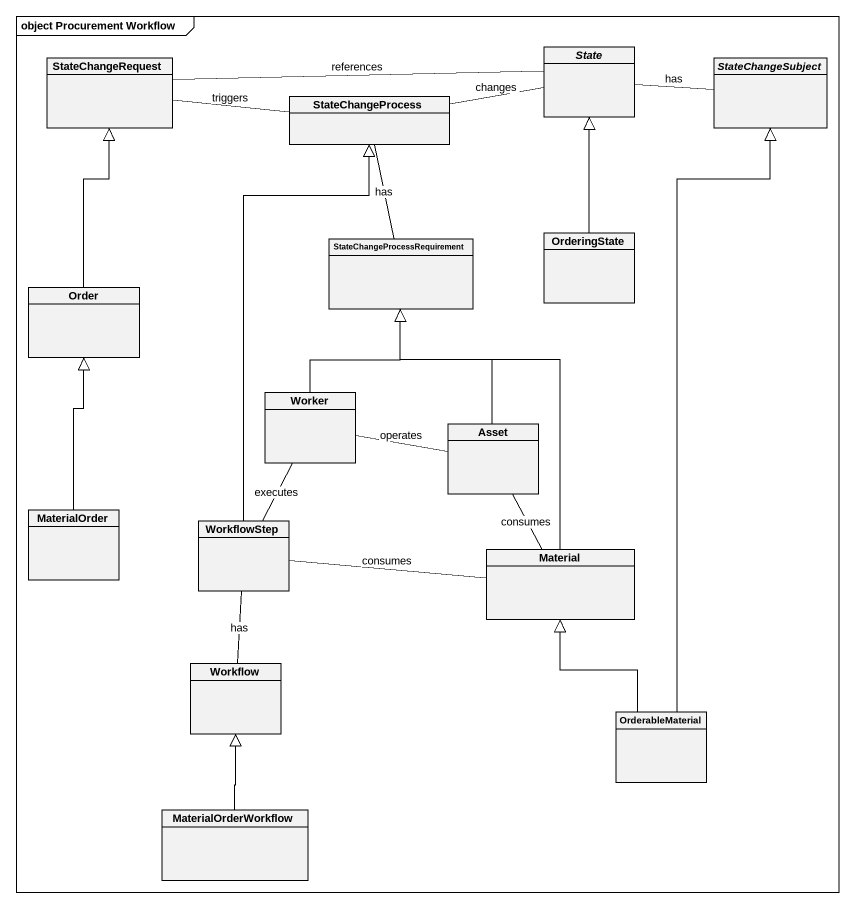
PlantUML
@startuml
mainframe object Procurement Workflow
hide circle
hide empty members
class StateChangeRequest
abstract class "State" as State_
abstract class StateChangeSubject
class StateChangeProcess
class "StateChangeProcessRequirement" as StateChangeProcessRequiremen
class OrderingState
class Order
class Worker
class Asset
class MaterialOrder
class WorkflowStep
class Material
class Workflow
class OrderableMaterial
class MaterialOrderWorkflow
StateChangeRequest -right- State_ : references
StateChangeRequest -right- StateChangeProcess : triggers
StateChangeSubject -left- State_ : has
StateChangeProcess -right- State_ : changes
StateChangeProcess -- StateChangeProcessRequiremen : has
OrderingState -up-|> State_
Order -up-|> StateChangeRequest
Worker -up-|> StateChangeProcessRequiremen
Worker -right- Asset : operates
Worker -- WorkflowStep : executes
Asset -up-|> StateChangeProcessRequiremen
Asset -- Material : consumes
MaterialOrder -up-|> Order
WorkflowStep -up-|> StateChangeProcess
WorkflowStep -right- Material : consumes
Material -up-|> StateChangeProcessRequiremen
Workflow -up- WorkflowStep : has
OrderableMaterial -up-|> StateChangeSubject
OrderableMaterial -up-|> Material
MaterialOrderWorkflow -up-|> Workflow
@enduml
